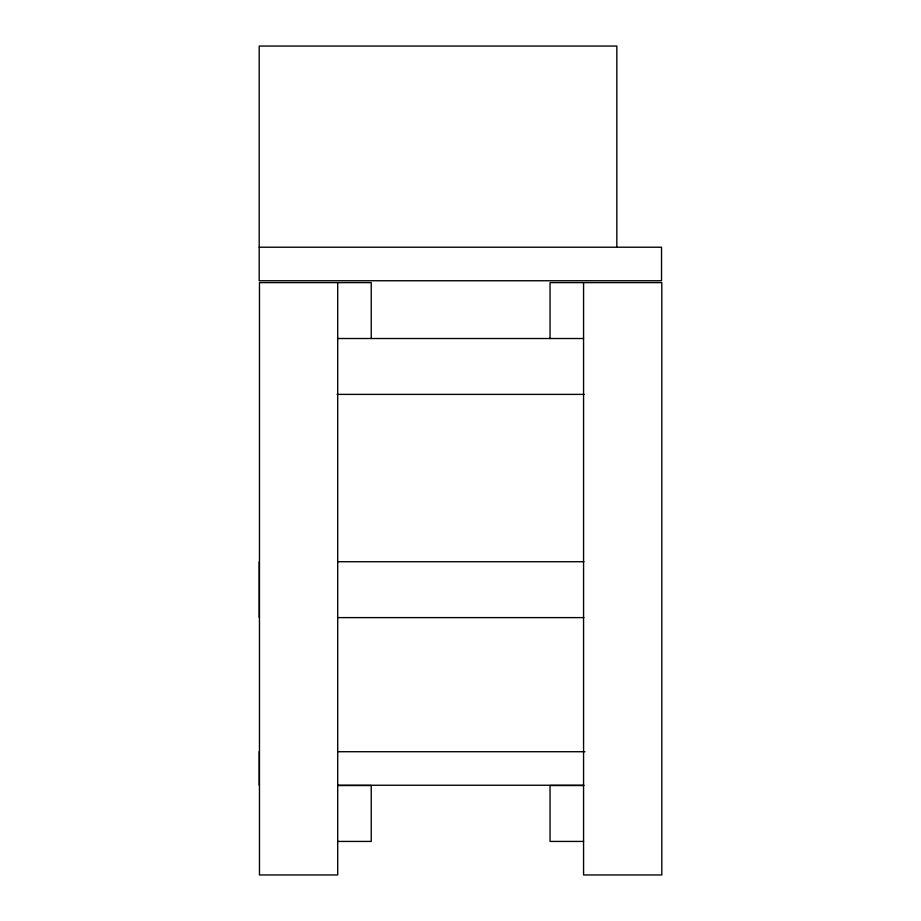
<?xml version="1.0" encoding="UTF-8"?>
<svg xmlns="http://www.w3.org/2000/svg" width="921" height="921" viewBox="0 0 921 921"><rect width="100%" height="100%" fill="white"/><g stroke="black" fill="none" stroke-linecap="round" stroke-linejoin="round"><path stroke-width="1.38" d="M259.192 247.219L661.531 247.219L661.531 280.744L259.192 280.744L259.192 46.05L616.828 46.05L616.828 247.219M337.708 338.514L583.569 338.514M337.063 394.384L584.213 394.384M338.226 561.729L583.937 561.729M338.226 617.611L583.937 617.611M338.226 751.72L584.95 751.72M338.226 785.245L583.937 785.245M337.708 785.544L371.232 785.544L371.232 841.426L337.708 841.426M583.569 785.544L550.044 785.544L550.044 841.426L583.569 841.426M583.569 282.632L583.569 874.95L661.808 874.95L661.808 282.632L550.044 282.632L550.044 338.514M371.232 338.514L371.232 282.632L259.469 282.632L259.469 874.95L337.708 874.95L337.708 282.632M259.192 561.729L259.192 617.611M259.192 751.72L259.192 785.245"/></g></svg>
